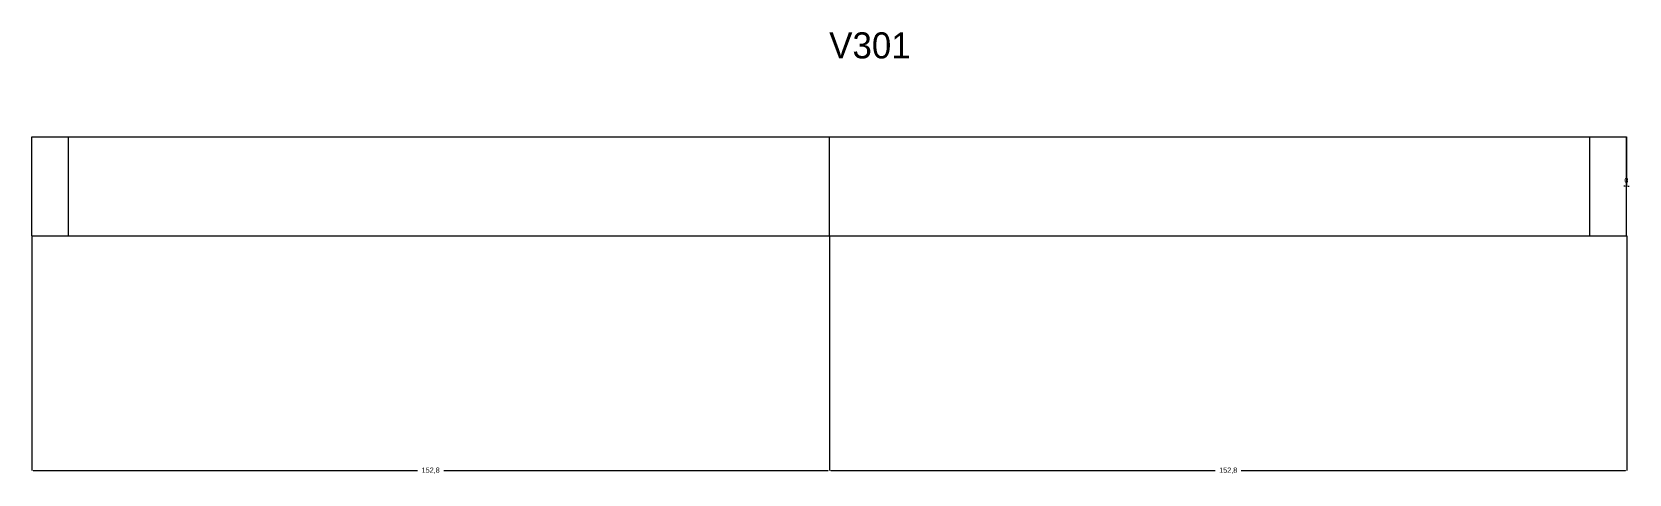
# Model space of a CAD drawing. Header units: centimetres. Extents: x 12796 to 13102, y 13113 to 13198.
import ezdxf

# ---------------------------------------------------------------- set-up
doc = ezdxf.new("R2010")
doc.units = ezdxf.units.CM
for name, color, linetype in [('COTA', 7, 'Continuous'), ('NOMENCLATURA', 7, 'Continuous'), ('Paineis', 7, 'Continuous'), ('SARR_2.2x7', 7, 'Continuous')]:
    doc.layers.add(name, color=color, linetype=linetype)
doc.dimstyles.get("Standard").update_dxf_attribs({"dimtxt": 2.5, "dimasz": 2.5, "dimexe": 1.25, "dimexo": 0.625, "dimtad": 1, "dimcen": 2.5, "dimazin": 3, "dimtfac": 1, "dimtmove": 0, "dimatfit": 3})

# ---------------------------------------------------------------- blocks, each defined once
blk = doc.blocks.new('_CLOSEDFILLED')
at = {"color": 0, "linetype": 'BYBLOCK'}
blk.add_solid([(-1, 0.2), (0, 0), (-1, -0.2)], dxfattribs=at)
blk = doc.blocks.new('*D1')
at = {"color": 1}
for p, q in [((12795.5914, 13158.9905), (12795.5914, 13113.9905)), ((12948.3914, 13158.9905), (12948.3914, 13113.9905)), ((12795.8414, 13113.9905), (12869.4914, 13113.9905)), ((12874.4914, 13113.9905), (12948.1414, 13113.9905))]:
    blk.add_line(p, q, dxfattribs=at)
at = {"layer": 'Defpoints'}
for p in [(12795.5914, 13158.9905), (12948.3914, 13158.9905), (12795.5914, 13113.9905)]:
    blk.add_point(p, dxfattribs=at)
at = {"layer": 'COTA', "color": 1, "xscale": 0.25, "yscale": 0.25, "rotation": 180}
blk.add_blockref('_CLOSEDFILLED', (12795.5914, 13113.9905), dxfattribs=at)
at = {"layer": 'COTA', "color": 1, "xscale": 0.25, "yscale": 0.25}
blk.add_blockref('_CLOSEDFILLED', (12948.3914, 13113.9905), dxfattribs=at)
at = {"layer": 'COTA', "color": 1, "insert": (12871.9914, 13113.9905), "char_height": 1, "attachment_point": 5}
blk.add_mtext('152,8', dxfattribs=at)
blk = doc.blocks.new('*D2')
at = {"color": 1}
for p, q in [((12948.3914, 13158.9905), (12948.3914, 13113.9905)), ((13101.1914, 13158.9905), (13101.1914, 13113.9905)), ((12948.6414, 13113.9905), (13022.2914, 13113.9905)), ((13027.2914, 13113.9905), (13100.9414, 13113.9905))]:
    blk.add_line(p, q, dxfattribs=at)
at = {"layer": 'Defpoints'}
for p in [(12948.3914, 13158.9905), (13101.1914, 13158.9905), (12948.3914, 13113.9905)]:
    blk.add_point(p, dxfattribs=at)
at = {"layer": 'COTA', "color": 1, "xscale": 0.25, "yscale": 0.25, "rotation": 180}
blk.add_blockref('_CLOSEDFILLED', (12948.3914, 13113.9905), dxfattribs=at)
at = {"layer": 'COTA', "color": 1, "xscale": 0.25, "yscale": 0.25}
blk.add_blockref('_CLOSEDFILLED', (13101.1914, 13113.9905), dxfattribs=at)
at = {"layer": 'COTA', "color": 1, "insert": (13024.7914, 13113.9905), "char_height": 1, "attachment_point": 5}
blk.add_mtext('152,8', dxfattribs=at)
blk = doc.blocks.new('*D3')
at = {"color": 1}
for p, q in [((13101.0914, 13177.9905), (13101.0914, 13168.4905)), ((13100.8414, 13168.4905), (13100.5914, 13168.4905)), ((13101.0914, 13158.9905), (13101.0914, 13168.4905)), ((13101.0914, 13168.4905), (13101.0914, 13168.4905)), ((13101.3414, 13168.4905), (13101.5914, 13168.4905))]:
    blk.add_line(p, q, dxfattribs=at)
at = {"layer": 'Defpoints'}
for p in [(13101.0914, 13177.9905), (13101.0914, 13168.4905), (13101.0914, 13158.9905)]:
    blk.add_point(p, dxfattribs=at)
at = {"layer": 'COTA', "color": 1, "xscale": 0.25, "yscale": 0.25}
blk.add_blockref('_CLOSEDFILLED', (13101.0914, 13168.4905), dxfattribs=at)
at = {"layer": 'COTA', "color": 1, "xscale": 0.25, "yscale": 0.25, "rotation": 180}
blk.add_blockref('_CLOSEDFILLED', (13101.0914, 13168.4905), dxfattribs=at)
at = {"layer": 'COTA', "color": 1, "insert": (13101.0914, 13169.6155), "char_height": 1, "attachment_point": 5}
blk.add_mtext('0', dxfattribs=at)

msp = doc.modelspace()

# ---------------------------------------------------------------- linework, layer by layer
at = {"layer": 'Paineis'}
for points in [[(12795.5914, 13158.9905), (12795.5914, 13177.9905)], [(12795.5914, 13177.9905), (13101.0914, 13177.9905)], [(12948.3914, 13158.9905), (12948.3914, 13177.9905)], [(13101.0914, 13158.9905), (13101.0914, 13177.9905)], [(12795.5914, 13158.9905), (13101.0914, 13158.9905)]]:
    msp.add_lwpolyline(points, dxfattribs=at)
at = {"layer": 'SARR_2.2x7'}
for p, q in [((12802.5914, 13158.9905), (12802.5914, 13177.9905)), ((13094.0914, 13158.9905), (13094.0914, 13177.9905))]:
    msp.add_line(p, q, dxfattribs=at)

# ---------------------------------------------------------------- texts
at = {"layer": 'NOMENCLATURA'}
msp.add_text('V301', height=5, dxfattribs=at).set_placement((12948.3414, 13192.9905))

# ---------------------------------------------------------------- dimensions: what is measured, and where the dimension line sits
at = {"layer": 'COTA', "color": 1}
for base, p1, p2, picture, middle in [((13101.0914, 13168.4905), (13101.0914, 13158.9905), (13101.0914, 13177.9905), '*D3', (13101.0914, 13169.6155)), ((12795.5914, 13113.9905), (12795.5914, 13158.9905), (12948.3914, 13158.9905), '*D1', (12871.9914, 13113.9905)), ((12948.3914, 13113.9905), (12948.3914, 13158.9905), (13101.1914, 13158.9905), '*D2', (13024.7914, 13113.9905))]:
    dim = msp.add_linear_dim(base=base, p1=p1, p2=p2, dimstyle='Standard', dxfattribs=at)
    dim.commit()
    dim.dimension.update_dxf_attribs({"geometry": picture, "text_midpoint": middle})

doc.saveas('drawing.dxf')
